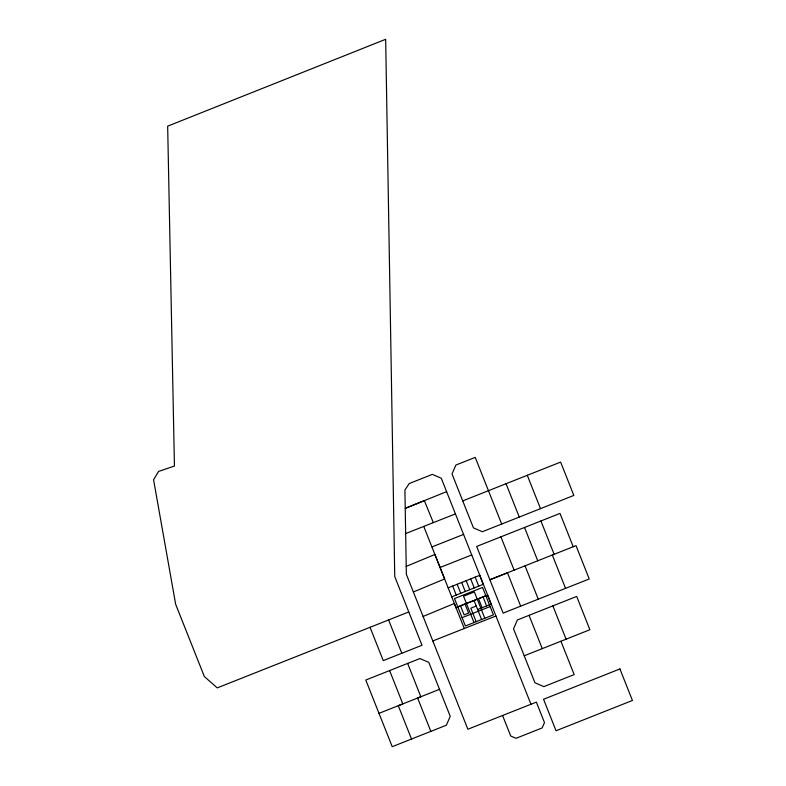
<?xml version="1.0" encoding="UTF-8"?>
<svg xmlns="http://www.w3.org/2000/svg" width="786" height="786" viewBox="0 0 786 786"><rect width="100%" height="100%" fill="white"/><g stroke="black" fill="none" stroke-linecap="round" stroke-linejoin="round"><path stroke-width="1.18" d="M406.215 566.392L434.904 554.474L444.64 578.968L413.367 591.966L467.867 729.231L536.357 702.114L544.482 722.599L542.173 727.924L516.029 738.3L510.703 735.991L502.568 715.486M423.074 616.47L454.357 603.471L456.224 608.168M446.605 491.643L405.232 508.365L424.342 500.633L433.332 522.631M501.684 524.046L475.235 457.373L455.89 465.047L452.029 473.948L473.447 527.868L482.349 531.719L573.829 495.426L560.624 462.089L462.738 500.888M524.223 655.789L589.883 629.743L576.688 596.427L517.385 619.957L513.523 628.859L534.942 682.769L543.843 686.63L574.163 674.585L560.929 641.238M411.52 739.037L392.224 746.7L365.775 680.037L419.921 658.55L428.812 662.402L450.231 716.321L446.369 725.213L411.52 739.037L398.296 705.7L439.512 689.342M405.655 533.576L455.448 513.887M431.907 546.938L463.583 534.411M440.072 567.492L471.728 554.936M448.158 587.84L479.804 575.283M408.779 611.94L217.231 687.897L204.35 676.55L175.671 604.316L153.575 479.745L158.576 471.443L174.443 466.039L167.664 126.163L385.671 39.3L394.749 576.551L421.994 645.267L383.263 660.623L370.039 627.287M451.734 596.849L483.38 584.293M457.806 606.871L485.836 595.749M456.027 607.657L487.664 595.1M476.228 606.035L470.824 608.187L476.188 621.697M477.613 609.514L491.122 604.159L487.546 595.149M462.089 617.678L490.12 606.556M432.791 640.963L495.946 615.988M378.99 713.354L402.825 703.892L389.61 670.576M573.22 546.722L559.996 513.405L476.67 546.447L503.119 613.119L589.225 578.968L576.01 545.612L552.332 555.014L565.547 588.36M527.288 475.304L540.503 508.65M540.906 520.971L554.13 554.297L489.884 579.763L507.461 572.788L520.676 606.153M524.527 527.465L537.752 560.791M506.046 483.714L519.281 517.07M552.872 605.888L566.087 639.195M525.038 565.832L538.253 599.187M500.908 536.838L514.123 570.145M529.047 615.33L542.271 648.637M530.953 704.256L441.28 478.232L432.379 474.371L409.221 483.557L404.918 490.012L406.352 574.301L413.367 591.966M479.686 575.332L483.262 584.342M475.186 577.12L478.753 586.13M483.046 596.938L486.622 605.947M470.676 578.909L474.253 587.918M478.546 598.726L482.113 607.735M484.805 618.277L474.361 591.946L463.544 596.22L473.997 622.561M466.177 580.697L469.753 589.697M474.037 600.514L481.592 619.545M461.677 582.485L465.243 591.485M457.167 584.263L460.743 593.273M465.027 604.08L468.603 613.09L464.104 614.878L460.527 605.868M452.667 586.051L456.244 595.061M423.752 526.414L464.3 628.495M407.649 663.413L420.844 696.74L417.612 698.027L430.836 731.383M388.589 619.938L401.813 653.264M619.928 668.945L543.548 699.265L556.046 730.764L632.425 700.464L619.928 668.945M482.545 587.447L454.505 598.568L465.381 625.98L493.421 614.858L482.545 587.447"/></g></svg>
